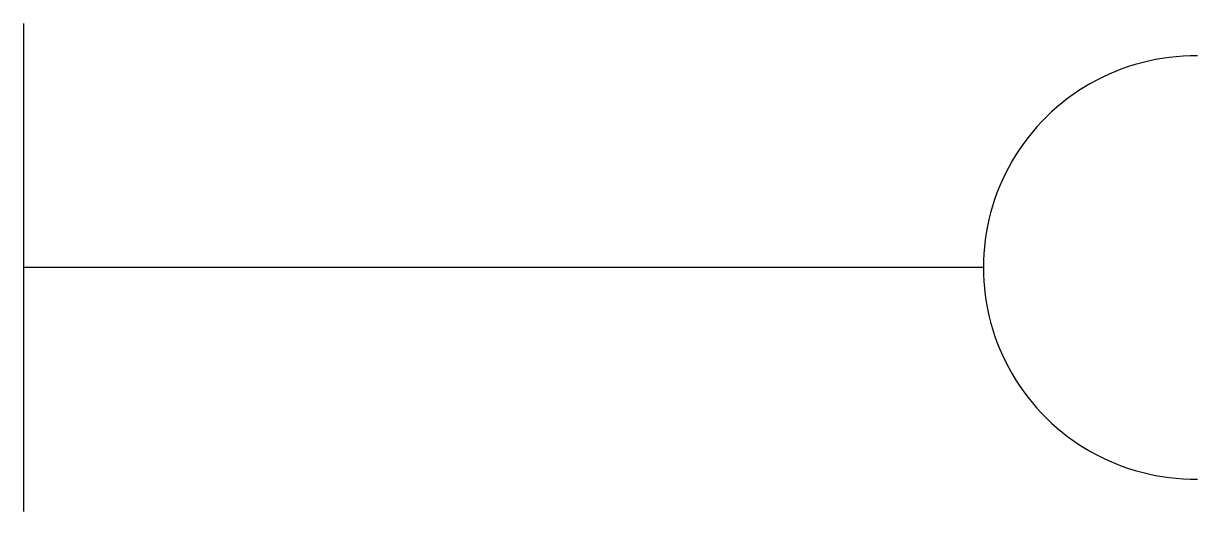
# Model space of a CAD drawing. Header units: metres. Extents: x 44936 to 45646, y -110525 to -110230.
import ezdxf

# ---------------------------------------------------------------- set-up
doc = ezdxf.new("R2010")
doc.units = ezdxf.units.M
doc.layers.add('DET1', color=1, linetype='Continuous')
doc.layers.add('G', color=3, linetype='Continuous')

msp = doc.modelspace()

# ---------------------------------------------------------------- linework, layer by layer
at = {"layer": 'DET1'}
msp.add_line((44936, -110229.86), (44936, -110525.09), dxfattribs=at)
msp.add_arc((45644.27, -110377.47), 128.01, 89.36, 270.64, dxfattribs=at)
at = {"layer": 'G'}
msp.add_line((45516.26, -110377.47), (44936, -110377.47), dxfattribs=at)

doc.saveas('drawing.dxf')
